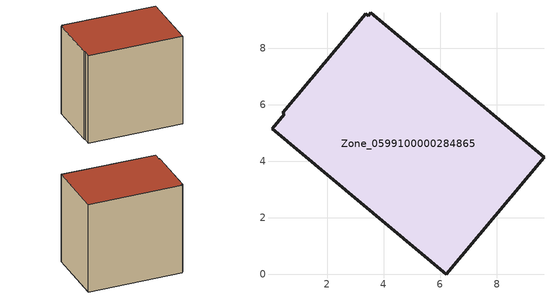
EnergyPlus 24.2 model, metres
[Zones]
Zone_0599100000284865
 floor ground (C_G): 0.47,5.66 0.44,5.72 3.36,9.22 3.45,9.15 3.55,9.27 9.67,4.15 6.22,0 0.05,5.16 z0
 wall outside (C_F): 9.67,4.15 3.55,9.27 3.45,9.15 3.36,9.22 0.44,5.72 0.47,5.66 0.05,5.16 6.22,0 9.67,4.15 z0:7.81
 roof outside (C_R): 0.44,5.72 0.47,5.66 0.05,5.16 6.22,0 9.67,4.15 3.55,9.27 3.45,9.15 3.36,9.22 z7.81
[BUILDING]
Pand.0599100000284865: North Axis=0; Terrain=City; Loads Convergence Tolerance Value=0.04; Temperature Convergence Tolerance Value=0.4; Solar Distribution=FullExterior; Maximum Number of Warmup Days=25; Minimum Number of Warmup Days=1
[Site:Location]
Rotterdam.The.Hague.AP_ZH_NLD Design_Conditions: Latitude=51.96; Longitude=4.45; Time Zone=1; Elevation=-4.5
[SITE:GROUNDTEMPERATURE:BUILDINGSURFACE]
18, 18, 18, 18, 18, 18, 18, 18, 18, 18, 18, 18
[MATERIAL] Thermal Absorptance=0.9; Solar Absorptance=0.7; Visible Absorptance=0.7
Name | Roughness | Thickness | Conductivity | Density | Specific Heat
G.TI.1946 | MediumSmooth | 0.15 | 1 | 540 | 1210
F.TI.1946 | Rough | 0.3 | 0.857143 | 1920 | 840
R.TI.1946 | MediumRough | 0.2 | 0.1 | 1500 | 1000
[CONSTRUCTION]
C_G: G.TI.1946
C_F: F.TI.1946
C_R: R.TI.1946
[ZONE]
Zone_0599100000284865: Type=1; Multiplier=1; Ceiling Height=Autocalculate; Volume=Autocalculate; Floor Area=autocalculate; Part of Total Floor Area=Yes
[ZONEINFILTRATION:DESIGNFLOWRATE]
Infil_Zone_0599100000284865: Zone or ZoneList or Space or SpaceList=Zone_0599100000284865; Schedule=AlwaysOn; Design Flow Rate Calculation Method=Flow/Area; Flow Rate per Floor Area=0.003; Constant Term Coefficient=1; Temperature Term Coefficient=0; Velocity Term Coefficient=0; Velocity Squared Term Coefficient=0
[HVACTEMPLATE:ZONE:IDEALLOADSAIRSYSTEM]
Zone_0599100000284865: Maximum Heating Supply Air Temperature=50; Minimum Cooling Supply Air Temperature=13; Maximum Heating Supply Air Humidity Ratio=0.0156; Minimum Cooling Supply Air Humidity Ratio=0.0077; Heating Limit=NoLimit; Cooling Limit=NoLimit; Dehumidification Control Type=ConstantSensibleHeatRatio; Cooling Sensible Heat Ratio=0.7; Dehumidification Setpoint=60; Humidification Control Type=None; Humidification Setpoint=30; Outdoor Air Method=None; Outdoor Air Flow Rate per Person=0.00944; Outdoor Air Flow Rate per Zone Floor Area=0; Outdoor Air Flow Rate per Zone=0; Demand Controlled Ventilation Type=None; Outdoor Air Economizer Type=NoEconomizer; Heat Recovery Type=None; Sensible Heat Recovery Effectiveness=0.7; Latent Heat Recovery Effectiveness=0.65
[ZONECONTROL:THERMOSTAT]
ThermostatControl_Zone_0599100000284865: Zone or ZoneList=Zone_0599100000284865; Control Type Schedule=DualSetpointControlType; Control 1=Thermostat_Zone_0599100000284865; Temperature Difference Between Cutout And Setpoint=0
[THERMOSTATSETPOINT:DUALSETPOINT]
Thermostat_Zone_0599100000284865: Heating Setpoint Temperature Schedule=HeatingSetpoint_Zone_0599100000284865; Cooling Setpoint Temperature Schedule=CoolingSetpoint_Zone_0599100000284865
[SCHEDULE:COMPACT]
HeatingSetpoint_Zone_0599100000284865: Through: 12/31, For: AllDays, Until: 24:00, 21
CoolingSetpoint_Zone_0599100000284865: Through: 12/31, For: AllDays, Until: 24:00, 24
DualSetpointControlType: Through: 12/31, For: AllDays, Until: 24:00, 4
AlwaysOn: Through: 12/31, For: AllDays, Until: 24:00, 1
